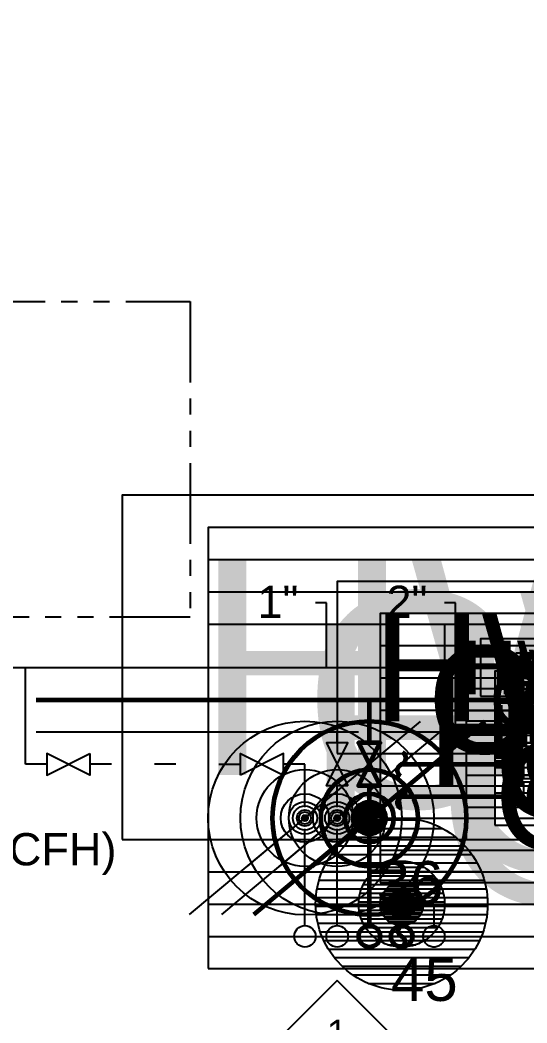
# Model space of a CAD drawing. Extents: x -3677 to 22148, y -333 to 1817.
# Drawn here: x -515.5 to -374, y 214.6 to 494.3 of the extents above; entities that cross this region are included whole.
import ezdxf
from ezdxf.enums import TextEntityAlignment as Align

# ---------------------------------------------------------------- set-up
doc = ezdxf.new("R2010")
doc.units = 0
doc.header["$LTSCALE"] = 36
doc.header["$MEASUREMENT"] = 0
doc.linetypes.add('PHANTOM2', pattern=[1.25, 0.625, -0.125, 0.125, -0.125, 0.125, -0.125])
doc.linetypes.add('VENT', pattern=[0.3, 0.2, -0.1])
for name, color, linetype in [('G-ANNO-TEXT', 70, 'Continuous'), ('G-ANNO-TEXT @ 96', 70, 'Continuous'), ('P-HW-N', 1, 'Continuous'), ('P-HW-N @ 1 (1)', 1, 'Continuous'), ('P-HW-N @ 1 (2)', 1, 'Continuous'), ('P-HW-N @ 12', 1, 'Continuous'), ('P-HW-N @ 128', 1, 'Continuous'), ('P-HW-N @ 16', 1, 'Continuous'), ('P-HW-N @ 192', 1, 'Continuous'), ('P-HW-N @ 2', 1, 'Continuous'), ('P-HW-N @ 24', 1, 'Continuous'), ('P-HW-N @ 384', 1, 'Continuous'), ('P-HW-N @ 4', 1, 'Continuous'), ('P-HW-N @ 48', 1, 'Continuous'), ('P-HW-N @ 64', 1, 'Continuous'), ('P-HW-N @ 768', 1, 'Continuous'), ('P-HW-N @ 8', 1, 'Continuous'), ('P-HW-N @ 96', 1, 'Continuous'), ('P-HWC-N', 2, 'Continuous'), ('P-HWC-N @ 1 (1)', 2, 'Continuous'), ('P-HWC-N @ 1 (2)', 2, 'Continuous'), ('P-HWC-N @ 12', 2, 'Continuous'), ('P-HWC-N @ 128', 2, 'Continuous'), ('P-HWC-N @ 16', 2, 'Continuous'), ('P-HWC-N @ 192', 2, 'Continuous'), ('P-HWC-N @ 2', 2, 'Continuous'), ('P-HWC-N @ 24', 2, 'Continuous'), ('P-HWC-N @ 384', 2, 'Continuous'), ('P-HWC-N @ 4', 2, 'Continuous'), ('P-HWC-N @ 48', 2, 'Continuous'), ('P-HWC-N @ 64', 2, 'Continuous'), ('P-HWC-N @ 768', 2, 'Continuous'), ('P-HWC-N @ 8', 2, 'Continuous'), ('P-HWC-N @ 96', 2, 'Continuous'), ('P-SANV-N', 5, 'VENT'), ('P-SANV-N @ 1 (1)', 5, 'VENT'), ('P-SANV-N @ 1 (2)', 5, 'VENT'), ('P-SANV-N @ 12', 5, 'VENT'), ('P-SANV-N @ 128', 5, 'VENT'), ('P-SANV-N @ 16', 5, 'VENT'), ('P-SANV-N @ 192', 5, 'VENT'), ('P-SANV-N @ 2', 5, 'VENT'), ('P-SANV-N @ 24', 5, 'VENT'), ('P-SANV-N @ 384', 5, 'VENT'), ('P-SANV-N @ 4', 5, 'VENT'), ('P-SANV-N @ 48', 5, 'VENT'), ('P-SANV-N @ 64', 5, 'VENT'), ('P-SANV-N @ 768', 5, 'VENT'), ('P-SANV-N @ 8', 5, 'VENT'), ('P-SANV-N @ 96', 5, 'VENT')]:
    doc.layers.add(name, color=color, linetype=linetype)
for name, color, linetype, lineweight in [('P-CW-N', 4, 'Continuous', 60), ('P-CW-N @ 1 (1)', 4, 'Continuous', 60), ('P-CW-N @ 1 (2)', 4, 'Continuous', 60), ('P-CW-N @ 12', 4, 'Continuous', 60), ('P-CW-N @ 128', 4, 'Continuous', 60), ('P-CW-N @ 16', 4, 'Continuous', 60), ('P-CW-N @ 192', 4, 'Continuous', 60), ('P-CW-N @ 2', 4, 'Continuous', 60), ('P-CW-N @ 24', 4, 'Continuous', 60), ('P-CW-N @ 384', 4, 'Continuous', 60), ('P-CW-N @ 4', 4, 'Continuous', 60), ('P-CW-N @ 48', 4, 'Continuous', 60), ('P-CW-N @ 64', 4, 'Continuous', 60), ('P-CW-N @ 768', 4, 'Continuous', 60), ('P-CW-N @ 8', 4, 'Continuous', 60), ('P-CW-N @ 96', 4, 'Continuous', 60), ('P-GAS-N', 3, 'Continuous', 60), ('P-GAS-N @ 1 (1)', 3, 'Continuous', 60), ('P-GAS-N @ 1 (2)', 3, 'Continuous', 60), ('P-GAS-N @ 128', 3, 'Continuous', 60), ('P-GAS-N @ 192', 3, 'Continuous', 60), ('P-GAS-N @ 384', 3, 'Continuous', 60), ('P-GAS-N @ 48', 3, 'Continuous', 60), ('P-GAS-N @ 64', 3, 'Continuous', 60), ('P-GAS-N @ 768', 3, 'Continuous', 60), ('P-GAS-N @ 96', 3, 'Continuous', 60), ('P-SAN-N @ 96', 6, 'Continuous', 60)]:
    doc.layers.add(name, color=color, linetype=linetype, lineweight=lineweight)
doc.layers.add('P-SAN-DFU', color=7, linetype='Continuous', plot=False)
doc.styles.add('Arial', font='arial.ttf')
doc.dimstyles.new('Loop096', dxfattribs={"dimscale": 0, "dimtxt": 0.09375, "dimasz": 0.03125, "dimexe": 0.0625, "dimexo": 0.0625, "dimgap": 0.09375, "dimtad": 1, "dimdec": 4, "dimzin": 3, "dimdsep": 46, "dimlunit": 4, "dimtxsty": 'Arial', "dimblk": 'OBLIQUE', "dimcen": 0.09375, "dimdle": 0.0625, "dimclrd": 256, "dimclre": 256, "dimclrt": 256, "dimadec": 4, "dimazin": 0, "dimtfac": 0.8, "dimtdec": 4, "dimtix": 1, "dimtofl": 0, "dimtmove": 1, "dimatfit": 0, "dimldrblk": 'LeaderNoteBlock', "dimfxl": 1, "dimfrac": 1, "dimtolj": 1, "dimtzin": 0, "dimlwd": -1, "dimlwe": -1, "dimarcsym": 0})

# ---------------------------------------------------------------- blocks, each defined once
blk = doc.blocks.new('*U4')
blk.add_circle((0, 0), 0.0312)
blk = doc.blocks.new('*U15')
blk.add_lwpolyline([(0, 0.0311, 0.634258), (0, 0, -0.634258), (0, -0.0311)], format="xyb")
blk.add_circle((0, 0), 0.0312)
blk = doc.blocks.new('*U3')
h = blk.add_hatch()
h.set_pattern_fill('ANSI31', color=256, scale=0.025, angle=135)
edge = h.paths.add_edge_path()
edge.add_arc((0, 0), 0.03125, 0, 360)
blk.add_circle((0, 0), 0.03125)
blk = doc.blocks.new('*U137')
at = {"layer": 'P-SANV-N @ 1 (1)'}
blk.add_blockref('*U3', (-409, 247.73), dxfattribs=at)
at = {"layer": 'P-SANV-N @ 1 (2)'}
blk.add_blockref('*U3', (-409, 247.73), dxfattribs=at)
at = {"layer": 'P-SANV-N @ 12', "xscale": 12, "yscale": 12, "zscale": 12}
blk.add_blockref('*U3', (-409, 247.73), dxfattribs=at)
at = {"layer": 'P-SANV-N @ 128', "xscale": 128, "yscale": 128, "zscale": 128}
blk.add_blockref('*U3', (-409, 247.73), dxfattribs=at)
at = {"layer": 'P-SANV-N @ 16', "xscale": 16, "yscale": 16, "zscale": 16}
blk.add_blockref('*U3', (-409, 247.73), dxfattribs=at)
at = {"layer": 'P-SANV-N @ 192', "xscale": 192, "yscale": 192, "zscale": 192}
blk.add_blockref('*U3', (-409, 247.73), dxfattribs=at)
at = {"layer": 'P-SANV-N @ 2', "xscale": 2, "yscale": 2, "zscale": 2}
blk.add_blockref('*U3', (-409, 247.73), dxfattribs=at)
at = {"layer": 'P-SANV-N @ 24', "xscale": 24, "yscale": 24, "zscale": 24}
blk.add_blockref('*U3', (-409, 247.73), dxfattribs=at)
at = {"layer": 'P-SANV-N @ 384', "xscale": 384, "yscale": 384, "zscale": 384}
blk.add_blockref('*U3', (-409, 247.73), dxfattribs=at)
at = {"layer": 'P-SANV-N @ 4', "xscale": 4, "yscale": 4, "zscale": 4}
blk.add_blockref('*U3', (-409, 247.73), dxfattribs=at)
at = {"layer": 'P-SANV-N @ 48', "xscale": 48, "yscale": 48, "zscale": 48}
blk.add_blockref('*U3', (-409, 247.73), dxfattribs=at)
at = {"layer": 'P-SANV-N @ 64', "xscale": 64, "yscale": 64, "zscale": 64}
blk.add_blockref('*U3', (-409, 247.73), dxfattribs=at)
at = {"layer": 'P-SANV-N @ 768', "xscale": 768, "yscale": 768, "zscale": 768}
blk.add_blockref('*U3', (-409, 247.73), dxfattribs=at)
at = {"layer": 'P-SANV-N @ 8', "xscale": 8, "yscale": 8, "zscale": 8}
blk.add_blockref('*U3', (-409, 247.73), dxfattribs=at)
at = {"layer": 'P-SANV-N @ 96', "xscale": 96, "yscale": 96, "zscale": 96}
blk.add_blockref('*U3', (-409, 247.73), dxfattribs=at)
blk = doc.blocks.new('PLMB BALL VALVES')
at = {"linetype": 'Continuous'}
blk.add_lwpolyline([(-0.0625, -0.03125), (-0.0625, 0.03125), (0.0625, -0.03125), (0.0625, 0.03125), (-0.0625, -0.03125)], dxfattribs=at)
blk = doc.blocks.new('*U25')
at = {"color": 7, "linetype": 'Continuous'}
blk.add_line((-0.03508, 0.04195), (0.03508, -0.04195), dxfattribs=at)
at = {"linetype": 'Continuous'}
blk.add_circle((0, 0), 0.03516, dxfattribs=at)
blk = doc.blocks.new('*U138')
at = {"layer": 'P-CW-N @ 1 (1)', "rotation": 90}
blk.add_blockref('*U25', (-418, 271.73), dxfattribs=at)
at = {"layer": 'P-CW-N @ 1 (2)', "rotation": 89.99999999999999}
blk.add_blockref('*U25', (-418, 271.73), dxfattribs=at)
at = {"layer": 'P-CW-N @ 12', "xscale": 12, "yscale": 12, "zscale": 12, "rotation": 89.99999999999999}
blk.add_blockref('*U25', (-418, 271.73), dxfattribs=at)
at = {"layer": 'P-CW-N @ 128', "xscale": 128, "yscale": 128, "zscale": 128, "rotation": 89.99999999999999}
blk.add_blockref('*U25', (-418, 271.73), dxfattribs=at)
at = {"layer": 'P-CW-N @ 16', "xscale": 16, "yscale": 16, "zscale": 16, "rotation": 89.99999999999999}
blk.add_blockref('*U25', (-418, 271.73), dxfattribs=at)
at = {"layer": 'P-CW-N @ 192', "xscale": 192, "yscale": 192, "zscale": 192, "rotation": 89.99999999999999}
blk.add_blockref('*U25', (-418, 271.73), dxfattribs=at)
at = {"layer": 'P-CW-N @ 2', "xscale": 2, "yscale": 2, "zscale": 2, "rotation": 89.99999999999999}
blk.add_blockref('*U25', (-418, 271.73), dxfattribs=at)
at = {"layer": 'P-CW-N @ 24', "xscale": 24, "yscale": 24, "zscale": 24, "rotation": 89.99999999999999}
blk.add_blockref('*U25', (-418, 271.73), dxfattribs=at)
at = {"layer": 'P-CW-N @ 384', "xscale": 384, "yscale": 384, "zscale": 384, "rotation": 89.99999999999999}
blk.add_blockref('*U25', (-418, 271.73), dxfattribs=at)
at = {"layer": 'P-CW-N @ 4', "xscale": 4, "yscale": 4, "zscale": 4, "rotation": 89.99999999999999}
blk.add_blockref('*U25', (-418, 271.73), dxfattribs=at)
at = {"layer": 'P-CW-N @ 48', "xscale": 48, "yscale": 48, "zscale": 48, "rotation": 89.99999999999999}
blk.add_blockref('*U25', (-418, 271.73), dxfattribs=at)
at = {"layer": 'P-CW-N @ 64', "xscale": 64, "yscale": 64, "zscale": 64, "rotation": 89.99999999999999}
blk.add_blockref('*U25', (-418, 271.73), dxfattribs=at)
at = {"layer": 'P-CW-N @ 768', "xscale": 768, "yscale": 768, "zscale": 768, "rotation": 89.99999999999999}
blk.add_blockref('*U25', (-418, 271.73), dxfattribs=at)
at = {"layer": 'P-CW-N @ 8', "xscale": 8, "yscale": 8, "zscale": 8, "rotation": 89.99999999999999}
blk.add_blockref('*U25', (-418, 271.73), dxfattribs=at)
at = {"layer": 'P-CW-N @ 96', "xscale": 96, "yscale": 96, "zscale": 96, "rotation": 89.99999999999999}
blk.add_blockref('*U25', (-418, 271.73), dxfattribs=at)
blk = doc.blocks.new('*U139')
at = {"layer": 'P-HW-N @ 1 (1)', "rotation": 90}
blk.add_blockref('*U25', (-427, 271.73), dxfattribs=at)
at = {"layer": 'P-HW-N @ 1 (2)', "rotation": 89.99999999999999}
blk.add_blockref('*U25', (-427, 271.73), dxfattribs=at)
at = {"layer": 'P-HW-N @ 12', "xscale": 12, "yscale": 12, "zscale": 12, "rotation": 89.99999999999999}
blk.add_blockref('*U25', (-427, 271.73), dxfattribs=at)
at = {"layer": 'P-HW-N @ 128', "xscale": 128, "yscale": 128, "zscale": 128, "rotation": 89.99999999999999}
blk.add_blockref('*U25', (-427, 271.73), dxfattribs=at)
at = {"layer": 'P-HW-N @ 16', "xscale": 16, "yscale": 16, "zscale": 16, "rotation": 89.99999999999999}
blk.add_blockref('*U25', (-427, 271.73), dxfattribs=at)
at = {"layer": 'P-HW-N @ 192', "xscale": 192, "yscale": 192, "zscale": 192, "rotation": 89.99999999999999}
blk.add_blockref('*U25', (-427, 271.73), dxfattribs=at)
at = {"layer": 'P-HW-N @ 2', "xscale": 2, "yscale": 2, "zscale": 2, "rotation": 89.99999999999999}
blk.add_blockref('*U25', (-427, 271.73), dxfattribs=at)
at = {"layer": 'P-HW-N @ 24', "xscale": 24, "yscale": 24, "zscale": 24, "rotation": 89.99999999999999}
blk.add_blockref('*U25', (-427, 271.73), dxfattribs=at)
at = {"layer": 'P-HW-N @ 384', "xscale": 384, "yscale": 384, "zscale": 384, "rotation": 89.99999999999999}
blk.add_blockref('*U25', (-427, 271.73), dxfattribs=at)
at = {"layer": 'P-HW-N @ 4', "xscale": 4, "yscale": 4, "zscale": 4, "rotation": 89.99999999999999}
blk.add_blockref('*U25', (-427, 271.73), dxfattribs=at)
at = {"layer": 'P-HW-N @ 48', "xscale": 48, "yscale": 48, "zscale": 48, "rotation": 89.99999999999999}
blk.add_blockref('*U25', (-427, 271.73), dxfattribs=at)
at = {"layer": 'P-HW-N @ 64', "xscale": 64, "yscale": 64, "zscale": 64, "rotation": 89.99999999999999}
blk.add_blockref('*U25', (-427, 271.73), dxfattribs=at)
at = {"layer": 'P-HW-N @ 768', "xscale": 768, "yscale": 768, "zscale": 768, "rotation": 89.99999999999999}
blk.add_blockref('*U25', (-427, 271.73), dxfattribs=at)
at = {"layer": 'P-HW-N @ 8', "xscale": 8, "yscale": 8, "zscale": 8, "rotation": 89.99999999999999}
blk.add_blockref('*U25', (-427, 271.73), dxfattribs=at)
at = {"layer": 'P-HW-N @ 96', "xscale": 96, "yscale": 96, "zscale": 96, "rotation": 89.99999999999999}
blk.add_blockref('*U25', (-427, 271.73), dxfattribs=at)
blk = doc.blocks.new('continuation')
blk.add_lwpolyline([(-0.0028, -0.0347, -0.625102), (0, 0, 0.625102), (0.0028, 0.0347)], format="xyb")
blk = doc.blocks.new('Gas Pipe Type')
at = {"layer": 'DEFPOINTS'}
blk.add_lwpolyline([(-0.125, -0.0625), (0.125, -0.0625), (0.125, 0.0625), (-0.125, 0.0625)], close=True, dxfattribs=at)
at = {"style": 'Arial'}
blk.add_text('G', height=0.07812, dxfattribs=at).set_placement((0, 0), align=Align.MIDDLE)
blk = doc.blocks.new('*U140')
at = {"layer": 'P-GAS-N @ 1 (1)', "linetype": 'ByBlock', "lineweight": -2}
blk.add_blockref('Gas Pipe Type', (-367, 286.73), dxfattribs=at)
at = {"layer": 'P-GAS-N @ 1 (2)', "linetype": 'ByBlock', "lineweight": -2}
blk.add_blockref('Gas Pipe Type', (-367, 286.73), dxfattribs=at)
at = {"layer": 'P-GAS-N @ 128', "linetype": 'ByBlock', "lineweight": -2, "xscale": 128, "yscale": 128, "zscale": 128}
blk.add_blockref('Gas Pipe Type', (-367, 286.73), dxfattribs=at)
at = {"layer": 'P-GAS-N @ 192', "linetype": 'ByBlock', "lineweight": -2, "xscale": 192, "yscale": 192, "zscale": 192}
blk.add_blockref('Gas Pipe Type', (-367, 286.73), dxfattribs=at)
at = {"layer": 'P-GAS-N @ 384', "linetype": 'ByBlock', "lineweight": -2, "xscale": 384, "yscale": 384, "zscale": 384}
blk.add_blockref('Gas Pipe Type', (-367, 286.73), dxfattribs=at)
at = {"layer": 'P-GAS-N @ 48', "linetype": 'ByBlock', "lineweight": -2, "xscale": 48, "yscale": 48, "zscale": 48}
blk.add_blockref('Gas Pipe Type', (-367, 286.73), dxfattribs=at)
at = {"layer": 'P-GAS-N @ 64', "linetype": 'ByBlock', "lineweight": -2, "xscale": 64, "yscale": 64, "zscale": 64}
blk.add_blockref('Gas Pipe Type', (-367, 286.73), dxfattribs=at)
at = {"layer": 'P-GAS-N @ 768', "linetype": 'ByBlock', "lineweight": -2, "xscale": 768, "yscale": 768, "zscale": 768}
blk.add_blockref('Gas Pipe Type', (-367, 286.73), dxfattribs=at)
at = {"layer": 'P-GAS-N @ 96', "linetype": 'ByBlock', "lineweight": -2, "xscale": 96, "yscale": 96, "zscale": 96}
blk.add_blockref('Gas Pipe Type', (-367, 286.73), dxfattribs=at)
blk = doc.blocks.new('*U141')
at = {"layer": 'P-GAS-N @ 1 (1)', "linetype": 'ByBlock', "lineweight": -2}
blk.add_blockref('Gas Pipe Type', (-367, 277.73), dxfattribs=at)
at = {"layer": 'P-GAS-N @ 1 (2)', "linetype": 'ByBlock', "lineweight": -2}
blk.add_blockref('Gas Pipe Type', (-367, 277.73), dxfattribs=at)
at = {"layer": 'P-GAS-N @ 128', "linetype": 'ByBlock', "lineweight": -2, "xscale": 128, "yscale": 128, "zscale": 128}
blk.add_blockref('Gas Pipe Type', (-367, 277.73), dxfattribs=at)
at = {"layer": 'P-GAS-N @ 192', "linetype": 'ByBlock', "lineweight": -2, "xscale": 192, "yscale": 192, "zscale": 192}
blk.add_blockref('Gas Pipe Type', (-367, 277.73), dxfattribs=at)
at = {"layer": 'P-GAS-N @ 384', "linetype": 'ByBlock', "lineweight": -2, "xscale": 384, "yscale": 384, "zscale": 384}
blk.add_blockref('Gas Pipe Type', (-367, 277.73), dxfattribs=at)
at = {"layer": 'P-GAS-N @ 48', "linetype": 'ByBlock', "lineweight": -2, "xscale": 48, "yscale": 48, "zscale": 48}
blk.add_blockref('Gas Pipe Type', (-367, 277.73), dxfattribs=at)
at = {"layer": 'P-GAS-N @ 64', "linetype": 'ByBlock', "lineweight": -2, "xscale": 64, "yscale": 64, "zscale": 64}
blk.add_blockref('Gas Pipe Type', (-367, 277.73), dxfattribs=at)
at = {"layer": 'P-GAS-N @ 768', "linetype": 'ByBlock', "lineweight": -2, "xscale": 768, "yscale": 768, "zscale": 768}
blk.add_blockref('Gas Pipe Type', (-367, 277.73), dxfattribs=at)
at = {"layer": 'P-GAS-N @ 96', "linetype": 'ByBlock', "lineweight": -2, "xscale": 96, "yscale": 96, "zscale": 96}
blk.add_blockref('Gas Pipe Type', (-367, 277.73), dxfattribs=at)
blk = doc.blocks.new('*U7')
at = {"layer": 'DEFPOINTS'}
blk.add_lwpolyline([(-0.125, -0.0625), (0.125, -0.0625), (0.125, 0.0625), (-0.125, 0.0625)], close=True, dxfattribs=at)
at = {"style": 'Arial'}
blk.add_text('CW', height=0.078125, dxfattribs=at).set_placement((0, 0), align=Align.MIDDLE)
blk = doc.blocks.new('*U142')
at = {"layer": 'P-CW-N @ 1 (1)', "linetype": 'ByBlock', "lineweight": -2}
blk.add_blockref('*U7', (-367, 304.73), dxfattribs=at)
at = {"layer": 'P-CW-N @ 1 (2)', "linetype": 'ByBlock', "lineweight": -2}
blk.add_blockref('*U7', (-367, 304.73), dxfattribs=at)
at = {"layer": 'P-CW-N @ 128', "linetype": 'ByBlock', "lineweight": -2, "xscale": 128, "yscale": 128, "zscale": 128}
blk.add_blockref('*U7', (-367, 304.73), dxfattribs=at)
at = {"layer": 'P-CW-N @ 192', "linetype": 'ByBlock', "lineweight": -2, "xscale": 192, "yscale": 192, "zscale": 192}
blk.add_blockref('*U7', (-367, 304.73), dxfattribs=at)
at = {"layer": 'P-CW-N @ 384', "linetype": 'ByBlock', "lineweight": -2, "xscale": 384, "yscale": 384, "zscale": 384}
blk.add_blockref('*U7', (-367, 304.73), dxfattribs=at)
at = {"layer": 'P-CW-N @ 48', "linetype": 'ByBlock', "lineweight": -2, "xscale": 48, "yscale": 48, "zscale": 48}
blk.add_blockref('*U7', (-367, 304.73), dxfattribs=at)
at = {"layer": 'P-CW-N @ 64', "linetype": 'ByBlock', "lineweight": -2, "xscale": 64, "yscale": 64, "zscale": 64}
blk.add_blockref('*U7', (-367, 304.73), dxfattribs=at)
at = {"layer": 'P-CW-N @ 768', "linetype": 'ByBlock', "lineweight": -2, "xscale": 768, "yscale": 768, "zscale": 768}
blk.add_blockref('*U7', (-367, 304.73), dxfattribs=at)
at = {"layer": 'P-CW-N @ 96', "linetype": 'ByBlock', "lineweight": -2, "xscale": 96, "yscale": 96, "zscale": 96}
blk.add_blockref('*U7', (-367, 304.73), dxfattribs=at)
blk = doc.blocks.new('*U12')
at = {"layer": 'DEFPOINTS'}
blk.add_lwpolyline([(-0.15625, -0.0625), (0.15625, -0.0625), (0.15625, 0.0625), (-0.15625, 0.0625)], close=True, dxfattribs=at)
at = {"style": 'Arial'}
blk.add_text('HWC', height=0.078125, dxfattribs=at).set_placement((0, 0), align=Align.MIDDLE)
blk = doc.blocks.new('*U143')
at = {"layer": 'P-HWC-N @ 1 (1)', "linetype": 'ByBlock', "lineweight": -2}
blk.add_blockref('*U12', (-367, 313.73), dxfattribs=at)
at = {"layer": 'P-HWC-N @ 1 (2)', "linetype": 'ByBlock', "lineweight": -2}
blk.add_blockref('*U12', (-367, 313.73), dxfattribs=at)
at = {"layer": 'P-HWC-N @ 128', "linetype": 'ByBlock', "lineweight": -2, "xscale": 128, "yscale": 128, "zscale": 128}
blk.add_blockref('*U12', (-367, 313.73), dxfattribs=at)
at = {"layer": 'P-HWC-N @ 192', "linetype": 'ByBlock', "lineweight": -2, "xscale": 192, "yscale": 192, "zscale": 192}
blk.add_blockref('*U12', (-367, 313.73), dxfattribs=at)
at = {"layer": 'P-HWC-N @ 384', "linetype": 'ByBlock', "lineweight": -2, "xscale": 384, "yscale": 384, "zscale": 384}
blk.add_blockref('*U12', (-367, 313.73), dxfattribs=at)
at = {"layer": 'P-HWC-N @ 48', "linetype": 'ByBlock', "lineweight": -2, "xscale": 48, "yscale": 48, "zscale": 48}
blk.add_blockref('*U12', (-367, 313.73), dxfattribs=at)
at = {"layer": 'P-HWC-N @ 64', "linetype": 'ByBlock', "lineweight": -2, "xscale": 64, "yscale": 64, "zscale": 64}
blk.add_blockref('*U12', (-367, 313.73), dxfattribs=at)
at = {"layer": 'P-HWC-N @ 768', "linetype": 'ByBlock', "lineweight": -2, "xscale": 768, "yscale": 768, "zscale": 768}
blk.add_blockref('*U12', (-367, 313.73), dxfattribs=at)
at = {"layer": 'P-HWC-N @ 96', "linetype": 'ByBlock', "lineweight": -2, "xscale": 96, "yscale": 96, "zscale": 96}
blk.add_blockref('*U12', (-367, 313.73), dxfattribs=at)
blk = doc.blocks.new('*U26')
at = {"layer": 'DEFPOINTS'}
blk.add_lwpolyline([(-0.125, -0.0625), (0.125, -0.0625), (0.125, 0.0625), (-0.125, 0.0625)], close=True, dxfattribs=at)
at = {"style": 'Arial'}
blk.add_text('HW', height=0.078125, dxfattribs=at).set_placement((0, 0), align=Align.MIDDLE)
blk = doc.blocks.new('*U144')
at = {"layer": 'P-HW-N @ 1 (1)', "linetype": 'ByBlock', "lineweight": -2}
blk.add_blockref('*U26', (-367, 295.73), dxfattribs=at)
at = {"layer": 'P-HW-N @ 1 (2)', "linetype": 'ByBlock', "lineweight": -2}
blk.add_blockref('*U26', (-367, 295.73), dxfattribs=at)
at = {"layer": 'P-HW-N @ 128', "linetype": 'ByBlock', "lineweight": -2, "xscale": 128, "yscale": 128, "zscale": 128}
blk.add_blockref('*U26', (-367, 295.73), dxfattribs=at)
at = {"layer": 'P-HW-N @ 192', "linetype": 'ByBlock', "lineweight": -2, "xscale": 192, "yscale": 192, "zscale": 192}
blk.add_blockref('*U26', (-367, 295.73), dxfattribs=at)
at = {"layer": 'P-HW-N @ 384', "linetype": 'ByBlock', "lineweight": -2, "xscale": 384, "yscale": 384, "zscale": 384}
blk.add_blockref('*U26', (-367, 295.73), dxfattribs=at)
at = {"layer": 'P-HW-N @ 48', "linetype": 'ByBlock', "lineweight": -2, "xscale": 48, "yscale": 48, "zscale": 48}
blk.add_blockref('*U26', (-367, 295.73), dxfattribs=at)
at = {"layer": 'P-HW-N @ 64', "linetype": 'ByBlock', "lineweight": -2, "xscale": 64, "yscale": 64, "zscale": 64}
blk.add_blockref('*U26', (-367, 295.73), dxfattribs=at)
at = {"layer": 'P-HW-N @ 768', "linetype": 'ByBlock', "lineweight": -2, "xscale": 768, "yscale": 768, "zscale": 768}
blk.add_blockref('*U26', (-367, 295.73), dxfattribs=at)
at = {"layer": 'P-HW-N @ 96', "linetype": 'ByBlock', "lineweight": -2, "xscale": 96, "yscale": 96, "zscale": 96}
blk.add_blockref('*U26', (-367, 295.73), dxfattribs=at)
blk = doc.blocks.new('DIAMOND TAG')
blk.add_lwpolyline([(0, -0.1533), (0.1533, 0), (0, 0.1533), (-0.1533, 0)], close=True)
at = {"style": 'Arial'}
blk.add_attdef('XXX', text='', height=0.0781, dxfattribs=at).set_placement((0, 0), align=Align.MIDDLE)
blk = doc.blocks.new('_Oblique')
at = {"color": 0, "linetype": 'ByBlock', "lineweight": -2}
blk.add_line((-0.5, -0.5), (0.5, 0.5), dxfattribs=at)
blk = doc.blocks.new('LeaderNoteBlock')
blk.add_ellipse((0, 0), major_axis=(1, 0), ratio=0.25, start_param=5.387521, end_param=10.320443)
blk = doc.blocks.new('*U280')
at = {"layer": 'P-HWC-N @ 1 (1)', "rotation": 90}
blk.add_blockref('*U25', (-436, 271.73), dxfattribs=at)
at = {"layer": 'P-HWC-N @ 1 (2)', "rotation": 89.99999999999999}
blk.add_blockref('*U25', (-436, 271.73), dxfattribs=at)
at = {"layer": 'P-HWC-N @ 12', "xscale": 12, "yscale": 12, "zscale": 12, "rotation": 89.99999999999999}
blk.add_blockref('*U25', (-436, 271.73), dxfattribs=at)
at = {"layer": 'P-HWC-N @ 128', "xscale": 128, "yscale": 128, "zscale": 128, "rotation": 89.99999999999999}
blk.add_blockref('*U25', (-436, 271.73), dxfattribs=at)
at = {"layer": 'P-HWC-N @ 16', "xscale": 16, "yscale": 16, "zscale": 16, "rotation": 89.99999999999999}
blk.add_blockref('*U25', (-436, 271.73), dxfattribs=at)
at = {"layer": 'P-HWC-N @ 192', "xscale": 192, "yscale": 192, "zscale": 192, "rotation": 89.99999999999999}
blk.add_blockref('*U25', (-436, 271.73), dxfattribs=at)
at = {"layer": 'P-HWC-N @ 2', "xscale": 2, "yscale": 2, "zscale": 2, "rotation": 89.99999999999999}
blk.add_blockref('*U25', (-436, 271.73), dxfattribs=at)
at = {"layer": 'P-HWC-N @ 24', "xscale": 24, "yscale": 24, "zscale": 24, "rotation": 89.99999999999999}
blk.add_blockref('*U25', (-436, 271.73), dxfattribs=at)
at = {"layer": 'P-HWC-N @ 384', "xscale": 384, "yscale": 384, "zscale": 384, "rotation": 89.99999999999999}
blk.add_blockref('*U25', (-436, 271.73), dxfattribs=at)
at = {"layer": 'P-HWC-N @ 4', "xscale": 4, "yscale": 4, "zscale": 4, "rotation": 89.99999999999999}
blk.add_blockref('*U25', (-436, 271.73), dxfattribs=at)
at = {"layer": 'P-HWC-N @ 48', "xscale": 48, "yscale": 48, "zscale": 48, "rotation": 89.99999999999999}
blk.add_blockref('*U25', (-436, 271.73), dxfattribs=at)
at = {"layer": 'P-HWC-N @ 64', "xscale": 64, "yscale": 64, "zscale": 64, "rotation": 89.99999999999999}
blk.add_blockref('*U25', (-436, 271.73), dxfattribs=at)
at = {"layer": 'P-HWC-N @ 768', "xscale": 768, "yscale": 768, "zscale": 768, "rotation": 89.99999999999999}
blk.add_blockref('*U25', (-436, 271.73), dxfattribs=at)
at = {"layer": 'P-HWC-N @ 8', "xscale": 8, "yscale": 8, "zscale": 8, "rotation": 89.99999999999999}
blk.add_blockref('*U25', (-436, 271.73), dxfattribs=at)
at = {"layer": 'P-HWC-N @ 96', "xscale": 96, "yscale": 96, "zscale": 96, "rotation": 89.99999999999999}
blk.add_blockref('*U25', (-436, 271.73), dxfattribs=at)

msp = doc.modelspace()

# ---------------------------------------------------------------- linework, layer by layer
at = {"layer": 'G-ANNO-TEXT', "linetype": 'PHANTOM2'}
msp.add_lwpolyline([(-1024, 1023.73), (-588, 939.73), (-588, 611.73), (-576, 611.73), (-576, 415.73), (-468, 415.73), (-468, 327.73), (-720, 327.73), (-720, 387.73), (-812, 387.73), (-812, 757.73), (-1024, 757.73)], close=True, dxfattribs=at)
at = {"layer": 'P-CW-N'}
for p, q in [((-511, 304.73), (-379, 304.73)), ((-418, 292.73), (-418, 304.73)), ((-418, 274.73), (-418, 280.73)), ((-418, 241.73), (-418, 268.73)), ((-409, 256.73), (-418, 256.73))]:
    msp.add_line(p, q, dxfattribs=at)
at = {"layer": 'P-GAS-N'}
for p, q in [((-409, 286.73), (-379, 286.73)), ((-409, 277.73), (-379, 277.73))]:
    msp.add_line(p, q, dxfattribs=at)
at = {"layer": 'P-HW-N'}
for p, q in [((-511, 295.73), (-421, 295.73)), ((-427, 292.73), (-427, 295.73)), ((-415, 295.73), (-379, 295.73)), ((-427, 274.73), (-427, 280.73)), ((-427, 241.73), (-427, 268.73)), ((-421, 265.73), (-427, 265.73)), ((-409, 265.73), (-415, 265.73))]:
    msp.add_line(p, q, dxfattribs=at)
at = {"layer": 'P-HWC-N'}
for p, q in [((-625, 313.73), (-381.98, 313.73)), ((-514, 286.73), (-514, 313.73)), ((-508, 286.73), (-514, 286.73)), ((-490, 286.73), (-496, 286.73)), ((-472, 286.73), (-478, 286.73)), ((-460, 286.73), (-454, 286.73)), ((-436, 286.73), (-442, 286.73)), ((-436, 274.73), (-436, 286.73)), ((-436, 241.73), (-436, 268.73))]:
    msp.add_line(p, q, dxfattribs=at)
at = {"layer": 'P-SANV-N'}
for p, q in [((-406, 247.73), (-400, 247.73)), ((-400, 247.73), (-400, 241.73))]:
    msp.add_line(p, q, dxfattribs=at)

# ---------------------------------------------------------------- block references
at = {"layer": 'G-ANNO-TEXT @ 96'}
ref = msp.add_blockref('DIAMOND TAG', (-427, 211.73), dxfattribs=dict(at, xscale=96, yscale=96, zscale=96, rotation=180))
ref.add_attrib('XXX', '1', dxfattribs={"layer": '0', "height": 7.5, "style": 'Arial'}).set_placement((-427, 211.73), align=Align.MIDDLE)
at = {"layer": 'P-CW-N'}
for name in ['*U142', '*U138']:
    msp.add_blockref(name, (0, 0), dxfattribs=at)
at = {"layer": 'P-CW-N @ 96', "xscale": 96, "yscale": 96, "zscale": 96}
for name, p, rotation in [('PLMB BALL VALVES', (-418, 286.73), 90), ('*U4', (-418, 238.73), 180)]:
    msp.add_blockref(name, p, dxfattribs=dict(at, rotation=rotation))
at = {"layer": 'P-GAS-N'}
for name in ['*U140', '*U141']:
    msp.add_blockref(name, (0, 0), dxfattribs=at)
at = {"layer": 'P-GAS-N @ 96', "xscale": 96, "yscale": 96, "zscale": 96}
for p in [(-409, 286.73), (-409, 277.73)]:
    msp.add_blockref('continuation', p, dxfattribs=at)
at = {"layer": 'P-HW-N'}
for name in ['*U144', '*U139']:
    msp.add_blockref(name, (0, 0), dxfattribs=at)
at = {"layer": 'P-HW-N @ 96', "xscale": 96, "yscale": 96, "zscale": 96}
for name, p, rotation in [('PLMB BALL VALVES', (-427, 286.73), 90), ('*U4', (-427, 238.73), 180)]:
    msp.add_blockref(name, p, dxfattribs=dict(at, rotation=rotation))
at = {"layer": 'P-HWC-N'}
for name in ['*U143', '*U280']:
    msp.add_blockref(name, (0, 0), dxfattribs=at)
at = {"layer": 'P-HWC-N @ 96', "xscale": 96, "yscale": 96, "zscale": 96, "rotation": 180}
for name, p in [('PLMB BALL VALVES', (-502, 286.73)), ('*U4', (-436, 238.73))]:
    msp.add_blockref(name, p, dxfattribs=at)
at = {"layer": 'P-HWC-N @ 96', "xscale": 96, "yscale": 96, "zscale": 96}
msp.add_blockref('PLMB BALL VALVES', (-448, 286.73), dxfattribs=at)
at = {"layer": 'P-SAN-N @ 96', "xscale": 96, "yscale": 96, "zscale": 96, "rotation": 180}
msp.add_blockref('*U15', (-409, 238.73), dxfattribs=at)
at = {"layer": 'P-SANV-N'}
msp.add_blockref('*U137', (0, 0), dxfattribs=at)
at = {"layer": 'P-SANV-N @ 96', "xscale": 96, "yscale": 96, "zscale": 96, "rotation": 180}
msp.add_blockref('*U4', (-400, 238.73), dxfattribs=at)

# ---------------------------------------------------------------- texts
at = {"layer": 'G-ANNO-TEXT', "char_height": 9, "style": 'Arial'}
for s, width, insert, attachment_point in [('1"', 82.2, (-437.8, 336.53), 3), ('\\A1;2"', 58.2, (-401.8, 336.53), 3), ('6"(7,710 CFH)', 85.2, (-569.2, 267.53), 1)]:
    msp.add_mtext_dynamic_manual_height_columns(s, width=width, gutter_width=45, heights=[0], dxfattribs=dict(at, insert=insert, attachment_point=attachment_point))
at = {"layer": 'P-SAN-DFU', "color": 3, "insert": (-416, 259.73), "char_height": 12, "attachment_point": 1, "style": 'Arial'}
msp.add_mtext_dynamic_manual_height_columns('36', width=68, gutter_width=60, heights=[0], dxfattribs=at)
at = {"layer": 'P-SAN-DFU', "insert": (-412, 232.73), "char_height": 12, "attachment_point": 1, "style": 'Arial'}
msp.add_mtext_dynamic_manual_height_columns('45', width=68, gutter_width=60, heights=[0], dxfattribs=at)

# ---------------------------------------------------------------- leaders
at = {"layer": 'G-ANNO-TEXT'}
for points in [[(-430, 313.73), (-430, 331.73), (-433, 331.73)], [(-394, 295.73), (-394, 331.73), (-397, 331.73)]]:
    msp.add_leader(points, dimstyle='Loop096', override={"dimscale": 0}, dxfattribs=at)

doc.saveas('drawing.dxf')
